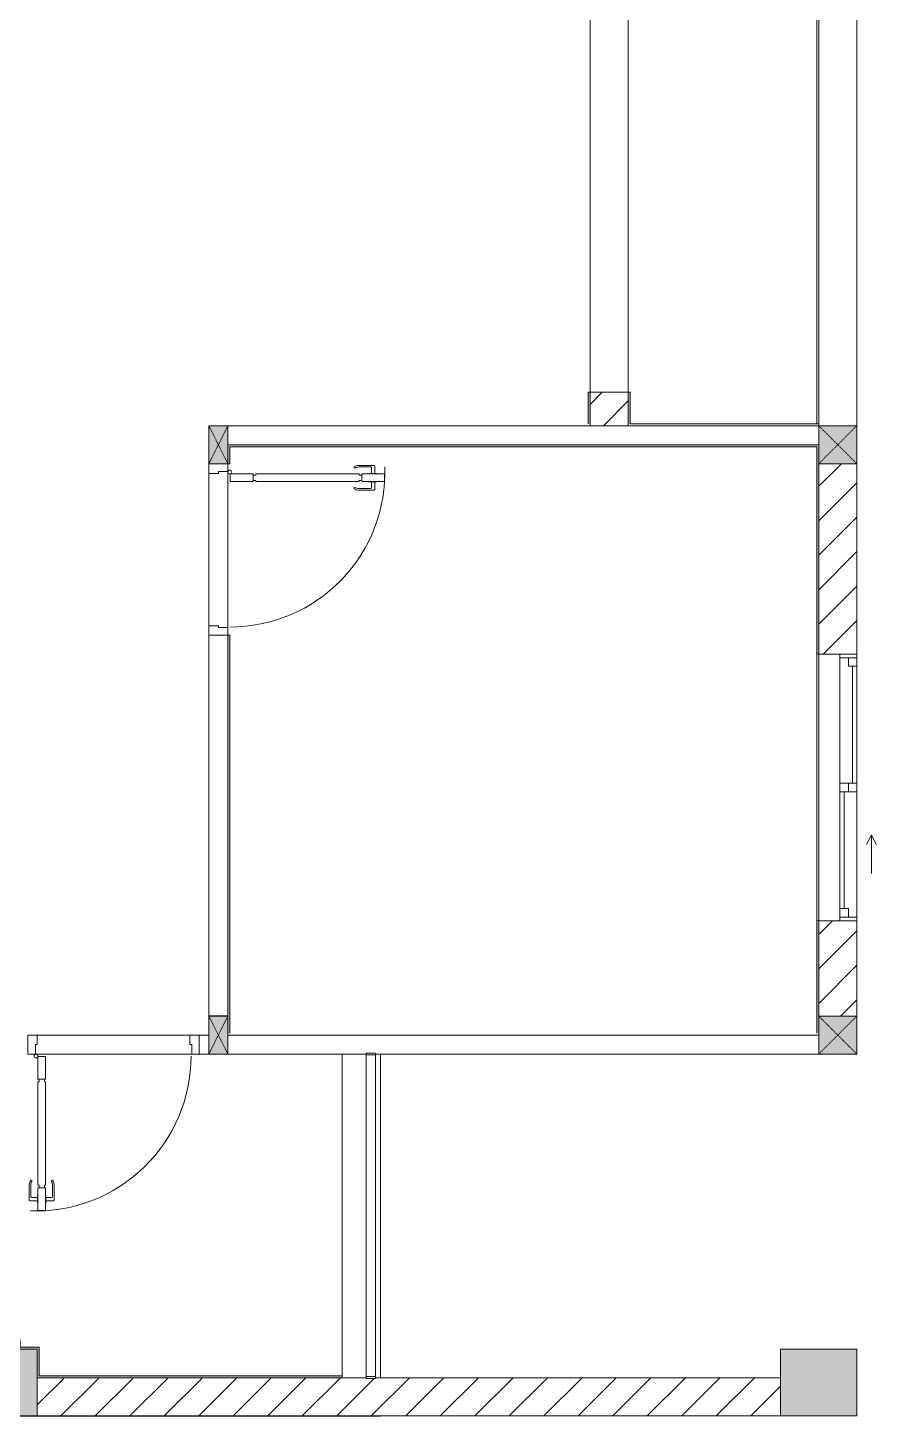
# Model space of a CAD drawing. Header units: millimetres. Extents: x 41758 to 237109, y 3795 to 78637.
# Drawn here: x 232658 to 237109, y 17235 to 24527 of the extents above; entities that cross this region are included whole.
import ezdxf

# ---------------------------------------------------------------- set-up
doc = ezdxf.new("R2010")
doc.units = ezdxf.units.MM
doc.linetypes.add('IMPORT-Dash _2_', pattern=[6, 3, -3])
for name, color, linetype, lineweight in [('A-DETL-GENF-7', 130, 'Continuous', 9), ('A-DOOR-2', 130, 'Continuous', 9), ('A-FLOR-1', 130, 'Continuous', 9), ('A-FLOR-HRAL-5', 130, 'Continuous', 9), ('A-GLAZ-3', 130, 'Continuous', 9), ('A-WALL-1', 130, 'Continuous', 9), ('A-WALL-PATT-3', 130, 'Continuous', 9), ('A_1404_dwg-1', 130, 'Continuous', 9), ('I-WALL', 130, 'Continuous', 9), ('I-WALL-1', 130, 'Continuous', 9), ('S-COLS-1', 130, 'Continuous', 9), ('S-COLS-2', 130, 'Continuous', 9), ('S-COLS-4', 130, 'Continuous', 9), ('S-COLS-7', 130, 'IMPORT-Dash _2_', 9), ('S-COLS-HDLN-1', 130, 'IMPORT-Dash _2_', 9)]:
    doc.layers.add(name, color=color, linetype=linetype, lineweight=lineweight)
pattern_1 = [(45, (0, 0), (-90.50967, 90.50967), [])]

# ---------------------------------------------------------------- blocks, each defined once
blk = doc.blocks.new('A_1404_dwg_NCV_TKTC_KET CAU_rvt-1-TKTC_MB HOÀN THIỆN SÀN TẦNG 3-4-4819833-KeyPlan-CH6')
at = {"layer": 'S-COLS-1'}
for points in [[(122852.6, 17236.9), (122952.6, 17236.9), (122952.1, 17586.9), (122852.6, 17586.9), (122852.6, 17511.9), (122752.6, 17511.9), (122752.6, 17586.9), (122252.6, 17586.9), (122252.6, 17236.9), (122752.6, 17236.9)], [(126852.6, 17236.9), (127252.6, 17236.9), (127252.6, 17586.9), (126852.6, 17586.9), (126852.6, 17433.6)]]:
    blk.add_hatch(color=256, dxfattribs=at).paths.add_polyline_path(points)
at = {"layer": 'A-FLOR-1'}
blk.add_line((122752.4, 17235.3), (124752.5, 17235.3), dxfattribs=at)
at = {"layer": 'S-COLS-2'}
blk.add_line((122952.6, 17586.9), (122852.6, 17586.9), dxfattribs=at)
at = {"layer": 'S-COLS-2', "flags": 128}
blk.add_lwpolyline([(127252.6, 17236.9), (127252.6, 17586.9), (126852.6, 17586.9), (126852.6, 17236.9)], close=True, dxfattribs=at)
blk.add_lwpolyline([(122252.6, 17436.9), (122252.6, 17236.9), (122952.6, 17236.9), (122952.6, 17436.9)], dxfattribs=at)
blk = doc.blocks.new('A_1404_dwg_DOOR_CW_01 CANH MO-PANEL KINH - DIW_01-900x2200-CỬA GỖ VÂN LAMINATE-553393-TKTC_MB HOÀN THIỆN SÀN TẦNG 3-4-4819840-KeyPlan-CH6')
at = {"layer": 'A-DETL-GENF-7'}
for p, q in [((105158.5, 29623.9), (105158.5, 29703.4)), ((105201.5, 29707.4), (105162.5, 29707.4)), ((105166.5, 29686.4), (105166.5, 29623.9)), ((105201.5, 29690.4), (105170.5, 29690.4)), ((105245.5, 29707.4), (105284.5, 29707.4)), ((105245.5, 29690.4), (105276.5, 29690.4)), ((105280.5, 29686.4), (105280.5, 29623.9)), ((105288.5, 29623.9), (105288.5, 29703.4)), ((105166.7, 29598.1), (105173.2, 29602.7)), ((105280.4, 29598.1), (105273.8, 29602.7))]:
    blk.add_line(p, q, dxfattribs=at)
at = {"layer": 'A-DETL-GENF-7', "flags": 128}
for points in [[(105203.5, 29758.9), (105243.5, 29758.9), (105243.5, 29638.9), (105203.5, 29638.9)], [(105201.5, 29679.2), (105203.5, 29679.2), (105203.5, 29718.7), (105201.5, 29718.7)], [(105245.5, 29679.2), (105243.5, 29679.2), (105243.5, 29718.7), (105245.5, 29718.7)], [(105237.5, 29082.9), (105243.5, 29082.9), (105243.5, 29624.9), (105237.5, 29624.9), (105237.5, 29638.9), (105209.5, 29638.9), (105209.5, 29624.9), (105203.5, 29624.9), (105203.5, 29082.9), (105209.5, 29082.9), (105209.5, 29068.9), (105237.5, 29068.9)], [(105243.5, 29068.9), (105203.5, 29068.9), (105203.5, 28948.9), (105243.5, 28948.9)]]:
    blk.add_lwpolyline(points, close=True, dxfattribs=at)
at = {"layer": 'A-DETL-GENF-7'}
blk.add_circle((105193.5, 28946.9), 10, dxfattribs=at)
for centre, radius, start, end in [((105193.5, 28946.9), 814, 360, 92), ((105162.5, 29703.4), 4, 90, 180), ((105170.5, 29686.4), 4, 90, 180), ((105276.5, 29686.4), 4, 0, 90), ((105284.5, 29703.4), 4, 0, 90), ((105203.5, 29623.9), 45, 180, 215), ((105203.5, 29623.9), 37, 180, 215), ((105243.5, 29623.9), 37, 325, 0), ((105243.5, 29623.9), 45, 325, 0)]:
    blk.add_arc(centre, radius, start, end, dxfattribs=at)
at = {"layer": 'A-DOOR-2'}
blk.add_line((105193.5, 28936.9), (105218.5, 28936.9), dxfattribs=at)
at = {"layer": 'A-DOOR-2', "flags": 128}
for points in [[(105150.5, 28836.9), (105200.5, 28836.9), (105200.5, 28886.9), (105190.5, 28886.9), (105190.5, 28936.9), (105150.5, 28936.9)], [(106000.5, 28836.9), (106050.5, 28836.9), (106050.5, 28936.9), (106010.5, 28936.9), (106010.5, 28886.9), (106000.5, 28886.9)]]:
    blk.add_lwpolyline(points, close=True, dxfattribs=at)
blk = doc.blocks.new('A_1404_dwg_Railing - 50 x 10mm-901205-TKTC_MB HOÀN THIỆN SÀN TẦNG 3-4-4819861-KeyPlan-CH6')
at = {"layer": 'A-FLOR-HRAL-5', "flags": 128}
blk.add_lwpolyline([(107527.5, 61566.9), (107477.5, 61566.9), (107477.5, 61556.9), (107527.5, 61556.9)], close=True, dxfattribs=at)
blk = doc.blocks.new('A_1404_dwg_Railing - Railing-884738-TKTC_MB HOÀN THIỆN SÀN TẦNG 3-4-4819910-KeyPlan-CH6')
at = {"layer": 'A-FLOR-HRAL-5'}
for p, q in [((124677.6, 19132.4), (124677.6, 17443.6)), ((124727.6, 17443.6), (124727.6, 19132.4))]:
    blk.add_line(p, q, dxfattribs=at)
at = {"rotation": 180}
for p in [(232205.1, 80699.3), (232205.1, 79000.5)]:
    blk.add_blockref('A_1404_dwg_Railing - 50 x 10mm-901205-TKTC_MB HOÀN THIỆN SÀN TẦNG 3-4-4819861-KeyPlan-CH6', p, dxfattribs=at)
blk = doc.blocks.new('A_1404_dwg_G1_SOF - BO TRU - 100x200-745959-TKTC_MB HOÀN THIỆN SÀN TẦNG 3-4-4819847-KeyPlan-CH6')
at = {"layer": 'S-COLS-1'}
blk.add_hatch(color=256, dxfattribs=at).paths.add_polyline_path([(110752.6, 56636.9), (110752.6, 56836.9), (110652.6, 56836.9), (110652.6, 56636.9)])
at = {"layer": 'S-COLS-1', "flags": 128}
blk.add_lwpolyline([(110752.6, 56836.9), (110652.6, 56836.9), (110652.6, 56636.9), (110752.6, 56636.9)], close=True, dxfattribs=at)
at = {"layer": 'S-COLS-HDLN-1'}
for p, q in [((110752.6, 56836.9), (110652.6, 56636.9)), ((110652.6, 56836.9), (110752.6, 56636.9))]:
    blk.add_line(p, q, dxfattribs=at)
blk = doc.blocks.new('A_1404_dwg_DOOR_CW_01 CANH MO-PANEL KINH - DIG_01-900x2200-CỬA NHÔM KÍNH-901215-TKTC_MB HOÀN THIỆN SÀN TẦNG 3-4-4819898-KeyPlan-CH6')
at = {"layer": 'A-DETL-GENF-7'}
for p, q in [((37907.6, 68907.4), (37868.6, 68907.4)), ((37951.6, 68907.4), (37990.6, 68907.4)), ((37864.6, 68823.9), (37864.6, 68903.4)), ((37872.6, 68886.4), (37872.6, 68823.9)), ((37907.6, 68890.4), (37876.6, 68890.4)), ((37951.6, 68890.4), (37982.6, 68890.4)), ((37986.6, 68886.4), (37986.6, 68823.9)), ((37994.6, 68823.9), (37994.6, 68903.4)), ((37872.7, 68798.1), (37879.3, 68802.7)), ((37986.4, 68798.1), (37979.9, 68802.7))]:
    blk.add_line(p, q, dxfattribs=at)
at = {"layer": 'A-DETL-GENF-7', "flags": 128}
for points in [[(37907.6, 68879.2), (37909.6, 68879.2), (37909.6, 68918.7), (37907.6, 68918.7)], [(37949.6, 68958.9), (37909.6, 68958.9), (37909.6, 68838.9), (37949.6, 68838.9)], [(37951.6, 68879.2), (37949.6, 68879.2), (37949.6, 68918.7), (37951.6, 68918.7)], [(37915.6, 68282.9), (37909.6, 68282.9), (37909.6, 68824.9), (37915.6, 68824.9), (37915.6, 68838.9), (37943.6, 68838.9), (37943.6, 68824.9), (37949.6, 68824.9), (37949.6, 68282.9), (37943.6, 68282.9), (37943.6, 68268.9), (37915.6, 68268.9)], [(37909.6, 68268.9), (37949.6, 68268.9), (37949.6, 68148.9), (37909.6, 68148.9)]]:
    blk.add_lwpolyline(points, close=True, dxfattribs=at)
at = {"layer": 'A-DETL-GENF-7'}
blk.add_circle((37959.6, 68146.9), 10, dxfattribs=at)
for centre, radius, start, end in [((37959.6, 68146.9), 814, 88, 180), ((37868.6, 68903.4), 4, 90, 180), ((37990.6, 68903.4), 4, 0, 90), ((37876.6, 68886.4), 4, 90, 180), ((37982.6, 68886.4), 4, 0, 90), ((37909.6, 68823.9), 45, 180, 215), ((37909.6, 68823.9), 37, 180, 215), ((37949.6, 68823.9), 37, 325, 0), ((37949.6, 68823.9), 45, 325, 0)]:
    blk.add_arc(centre, radius, start, end, dxfattribs=at)
at = {"layer": 'A-DOOR-2'}
blk.add_line((37959.6, 68136.9), (37934.6, 68136.9), dxfattribs=at)
at = {"layer": 'A-DOOR-2', "flags": 128}
for points in [[(37102.6, 68036.9), (37102.6, 68136.9), (37142.6, 68136.9), (37142.6, 68086.9), (37152.6, 68086.9), (37152.6, 68036.9)], [(37952.6, 68036.9), (37952.6, 68086.9), (37962.6, 68086.9), (37962.6, 68136.9), (38002.6, 68136.9), (38002.6, 68036.9)]]:
    blk.add_lwpolyline(points, close=True, dxfattribs=at)
blk = doc.blocks.new('A_1404_dwg_NCV_TKTC_TANG 3 - 4_rvt-1-TKTC_MB HOÀN THIỆN SÀN TẦNG 3-4-4819943-KeyPlan-CH6')
at = {"layer": 'A-WALL-PATT-3'}
h = blk.add_hatch(color=256, dxfattribs=at)
h.paths.add_polyline_path([(125842.6, 22446.9), (125852.6, 22446.9), (125852.6, 22613.5), (125842.6, 22612.4)])
h.paths.add_polyline_path([(125852.6, 25113.5), (125852.6, 25426.9), (125842.6, 25426.9), (125842.6, 25113.5)])
h = blk.add_hatch(color=256, dxfattribs=at)
h.paths.add_polyline_path([(126062.6, 22446.9), (126062.6, 22613.5), (126052.6, 22612.4), (126052.6, 22446.9)])
h.paths.add_polyline_path([(126062.6, 25113.5), (126062.6, 25436.9), (126052.6, 25436.9), (126052.6, 25113.5)])
for points in [[(125852.6, 22326.9), (127042.6, 22326.9), (127042.6, 22336.9), (123952.6, 22336.9), (123952.6, 22326.9), (123962.6, 22326.9)], [(122952.1, 17587.4), (122962.6, 17587.4), (122962.6, 17597.4), (122862.6, 17597.4), (122862.6, 17587.4)], [(122952.6, 17446.9), (122962.6, 17446.9), (122962.6, 17587.4), (122952.6, 17586.9), (122952.6, 17511.9)], [(122952.6, 17436.9), (124552.6, 17436.9), (124552.6, 17446.9), (122952.6, 17446.9)]]:
    blk.add_hatch(color=256, dxfattribs=at).paths.add_polyline_path(points)
h = blk.add_hatch(color=256, dxfattribs=at)
h.paths.add_polyline_path([(123952.6, 19246.9), (123962.6, 19246.9), (123962.6, 21336.5), (123952.6, 21336.5), (123952.6, 19336.9)])
h.paths.add_polyline_path([(123952.6, 22236.5), (123962.6, 22237.4), (123962.6, 22326.9), (123952.6, 22326.9), (123952.6, 22236.9)])
h = blk.add_hatch(color=256, dxfattribs=at)
h.paths.add_polyline_path([(127052.6, 19246.9), (127052.6, 19838.6), (127042.6, 19837.4), (127042.6, 19246.9)])
h.paths.add_polyline_path([(127052.6, 21238.6), (127052.6, 22336.9), (127042.6, 22336.9), (127042.6, 21238.6)])
at = {"layer": 'A-FLOR-1'}
for p, q in [((125852.6, 22613.5), (125852.6, 25113.5)), ((125852.6, 22436.9), (125852.6, 22446.9)), ((126062.6, 22446.9), (127042.6, 22446.9)), ((123852.6, 21386.5), (123852.6, 22186.5)), ((123952.6, 22196.5), (123952.6, 21376.5)), ((122952.6, 19236.9), (123752.6, 19236.9)), ((127052.6, 19236.9), (127052.6, 19246.9))]:
    blk.add_line(p, q, dxfattribs=at)
at = {"layer": 'A-FLOR-1', "flags": 128}
blk.add_lwpolyline([(126052.6, 22613.5), (126052.6, 25113.5), (125852.6, 25113.5), (125852.6, 22613.5)], close=True, dxfattribs=at)
at = {"layer": 'A-WALL-1'}
for p, q in [((127052.6, 22436.9), (123952.6, 22436.9)), ((127052.6, 22336.9), (127052.6, 22436.9)), ((123952.6, 22336.9), (127052.6, 22336.9)), ((123852.6, 22236.5), (123952.6, 22236.5)), ((123852.6, 21386.5), (123852.6, 22186.5)), ((123952.6, 22196.5), (123952.6, 21376.5)), ((123952.6, 21336.5), (123852.6, 21336.5)), ((123852.6, 21336.5), (123852.6, 19337.4)), ((123952.6, 19337.4), (123952.6, 21336.5)), ((123852.6, 19337.4), (123952.6, 19337.4)), ((122952.6, 19236.9), (123752.6, 19236.9)), ((123802.6, 19236.9), (123802.6, 19136.9)), ((123842.6, 19236.9), (123802.6, 19236.9)), ((123852.6, 19236.9), (123842.6, 19236.9)), ((127052.6, 19236.9), (123952.6, 19236.9)), ((127052.6, 19136.9), (127052.6, 19236.9)), ((123762.6, 19136.9), (122942.6, 19136.9)), ((123802.6, 19136.9), (123852.6, 19136.9)), ((123952.6, 19136.9), (124677.6, 19136.9)), ((124552.6, 17446.9), (124552.6, 19136.9)), ((124727.6, 19136.9), (127052.6, 19136.9)), ((124677.6, 17436.9), (124552.6, 17436.9))]:
    blk.add_line(p, q, dxfattribs=at)
at = {"layer": 'A-WALL-1', "flags": 128}
blk.add_lwpolyline([(124752.6, 19136.9), (124752.6, 17436.9), (124727.6, 17436.9)], dxfattribs=at)
at = {"layer": 'I-WALL'}
for p, q in [((123952.6, 21336.5), (123952.6, 19337.4)), ((127042.6, 19838.6), (127042.6, 21238.6)), ((127052.6, 21238.6), (127052.6, 19838.6))]:
    blk.add_line(p, q, dxfattribs=at)
at = {"layer": 'I-WALL', "flags": 128}
blk.add_lwpolyline([(127052.6, 25351.9), (127052.6, 22446.9), (127042.6, 22446.9), (127042.6, 25351.9)], dxfattribs=at)
at = {"layer": 'I-WALL-1'}
for p, q in [((127052.6, 22237.4), (127052.6, 22336.9)), ((127052.6, 19246.9), (127052.6, 19336.9))]:
    blk.add_line(p, q, dxfattribs=at)
at = {"layer": 'I-WALL-1', "flags": 128}
for points in [[(125852.6, 22446.9), (125852.6, 22613.5), (125842.6, 22613.5), (125842.6, 22446.9)], [(126062.6, 22446.9), (126062.6, 22613.5), (126052.6, 22613.5), (126052.6, 22446.9)], [(127052.6, 22336.9), (127042.6, 22336.9), (123952.6, 22336.9)], [(123952.6, 22236.5), (123962.6, 22236.5), (123962.6, 22326.9), (127042.6, 22326.9), (127042.6, 21238.6), (127052.6, 21238.6), (127052.6, 22237.4)], [(123962.6, 19246.9), (123962.6, 21336.5), (123952.6, 21336.5)], [(127052.6, 19336.9), (127052.6, 19838.6), (127042.6, 19838.6), (127042.6, 19246.9)], [(122852.6, 17587.4), (122862.6, 17587.4), (122952.6, 17587.4), (122952.6, 17446.9), (122952.6, 17436.9), (124552.6, 17436.9), (124552.6, 17446.9), (122962.6, 17446.9), (122962.6, 17587.4), (122962.6, 17597.4), (122862.6, 17597.4), (122862.6, 17636.9), (122852.6, 17636.9)]]:
    blk.add_lwpolyline(points, dxfattribs=at)
for name, p, rotation in [('A_1404_dwg_G1_SOF - BO TRU - 100x200-745959-TKTC_MB HOÀN THIỆN SÀN TẦNG 3-4-4819847-KeyPlan-CH6', (234605.1, 79073.9), 180), ('A_1404_dwg_DOOR_CW_01 CANH MO-PANEL KINH - DIW_01-900x2200-CỬA GỖ VÂN LAMINATE-553393-TKTC_MB HOÀN THIỆN SÀN TẦNG 3-4-4819840-KeyPlan-CH6', (95015.6, 127387.1), 270), ('A_1404_dwg_G1_SOF - BO TRU - 100x200-745959-TKTC_MB HOÀN THIỆN SÀN TẦNG 3-4-4819847-KeyPlan-CH6', (234605.1, 75973.9), 180), ('A_1404_dwg_DOOR_CW_01 CANH MO-PANEL KINH - DIG_01-900x2200-CỬA NHÔM KÍNH-901215-TKTC_MB HOÀN THIỆN SÀN TẦNG 3-4-4819898-KeyPlan-CH6', (160905.1, 87273.9), 180)]:
    blk.add_blockref(name, p, dxfattribs=dict(rotation=rotation))
blk.add_blockref('A_1404_dwg_Railing - Railing-884738-TKTC_MB HOÀN THIỆN SÀN TẦNG 3-4-4819910-KeyPlan-CH6', (0, 0))
blk = doc.blocks.new('A_1404_dwg_1_FAMILY RVT - W01-WxH 1400x1400xmm-389822-TKTC_MB HOÀN THIỆN SÀN TẦNG 3-4-4819949-KeyPlan-CH6')
at = {"layer": 'A-GLAZ-3'}
for p, q in [((50000.9, 78313.1), (50204.1, 78313.1)), ((49052.5, 78236.9), (49052.5, 78036.9)), ((49071.5, 78236.9), (49071.5, 78148)), ((49116, 78214.7), (49730.3, 78214.7)), ((49730.3, 78236.9), (49774.7, 78236.9)), ((49774.7, 78192.5), (49730.3, 78192.5)), ((49774.7, 78170.3), (50389, 78170.3)), ((50433.4, 78236.9), (50433.4, 78148))]:
    blk.add_line(p, q, dxfattribs=at)
at = {"layer": 'A-GLAZ-3', "flags": 128}
for points in [[(50051.7, 78338.5), (50000.9, 78313.1), (50051.7, 78287.7)], [(50452.5, 78036.9), (50452.5, 78236.9), (49052.5, 78236.9), (49116, 78236.9)], [(49730.3, 78148), (49730.3, 78236.9), (49116, 78236.9), (49116, 78192.5), (49071.5, 78192.5)], [(49774.7, 78148), (49774.7, 78236.9), (50433.4, 78236.9), (50452.5, 78236.9)], [(50433.4, 78192.5), (50389, 78192.5), (50389, 78148)], [(49052.5, 78148), (49071.5, 78148), (49730.3, 78148), (49774.7, 78148), (50389, 78148), (50452.5, 78148)]]:
    blk.add_lwpolyline(points, dxfattribs=at)
blk = doc.blocks.new('A_1404_dwg_G1_SOF - BO TRU - 200x200-V122-TKTC_MB HOÀN THIỆN SÀN TẦNG 3-4-4820044-KeyPlan-CH6')
at = {"layer": 'S-COLS-7'}
blk.add_hatch(color=256, dxfattribs=at).paths.add_polyline_path([(127052.6, 67936.9), (127252.6, 67936.9), (127252.6, 68136.9), (127052.6, 68136.9), (127052.6, 68026.9)])
at = {"layer": 'S-COLS-4', "flags": 128}
blk.add_lwpolyline([(127052.6, 68136.9), (127252.6, 68136.9), (127252.6, 67936.9), (127052.6, 67936.9)], dxfattribs=at)
at = {"layer": 'S-COLS-HDLN-1'}
for p, q in [((127052.6, 68136.9), (127252.6, 67936.9)), ((127252.6, 68136.9), (127052.6, 67936.9))]:
    blk.add_line(p, q, dxfattribs=at)
blk = doc.blocks.new('A_1404_dwg-4819832-KeyPlan-CH6')
at = {"layer": 'A-WALL-PATT-3'}
h = blk.add_hatch(dxfattribs=at)
h.set_pattern_fill('FP_41', color=256, style=0, pattern_type=2)
h.set_pattern_definition(pattern_1)
h.paths.add_polyline_path([(126052.6, 22436.9), (126052.6, 22612.4), (125852.6, 22612.4), (125852.6, 22436.9)])
h.paths.add_polyline_path([(126052.6, 25113.5), (126052.6, 25436.9), (125852.6, 25436.9), (125852.6, 25113.5)])
h = blk.add_hatch(dxfattribs=at)
h.set_pattern_fill('FP_41', color=256, style=0, pattern_type=2)
h.set_pattern_definition(pattern_1)
h.paths.add_polyline_path([(127252.6, 19336.9), (127252.6, 19837.4), (127052.6, 19837.4), (127052.6, 19336.9)])
h.paths.add_polyline_path([(127252.6, 21237.4), (127252.6, 22237.4), (127052.6, 22237.4), (127052.6, 21237.4)])
h = blk.add_hatch(dxfattribs=at)
h.set_pattern_fill('FP_41', color=256, style=0, pattern_type=2)
h.set_pattern_definition(pattern_1)
h.paths.add_polyline_path([(124727.6, 17236.9), (126852.6, 17236.9), (126852.6, 17436.9), (122952.6, 17433.6), (122952.6, 17236.9), (124677.6, 17236.9)])
at = {"layer": 'A-WALL-1'}
for p, q in [((127252.6, 25361.9), (127252.6, 22437.4)), ((126052.6, 22612.4), (125852.6, 22612.4)), ((126052.6, 22436.9), (126052.6, 22446.9)), ((127052.6, 22437.4), (127052.6, 22446.9)), ((127252.6, 21237.4), (127252.6, 22237.4)), ((127252.6, 19336.9), (127252.6, 19837.4)), ((126852.6, 17436.9), (124752.6, 17436.9)), ((126852.6, 17236.9), (126852.6, 17436.9))]:
    blk.add_line(p, q, dxfattribs=at)
at = {"layer": 'A-WALL-1', "flags": 128}
blk.add_lwpolyline([(122952.6, 17436.9), (122952.6, 17236.9), (126852.6, 17236.9)], dxfattribs=at)
for name, p in [('A_1404_dwg_NCV_TKTC_KET CAU_rvt-1-TKTC_MB HOÀN THIỆN SÀN TẦNG 3-4-4819833-KeyPlan-CH6', (0, 0)), ('A_1404_dwg_NCV_TKTC_TANG 3 - 4_rvt-1-TKTC_MB HOÀN THIỆN SÀN TẦNG 3-4-4819943-KeyPlan-CH6', (0, 0)), ('A_1404_dwg_G1_SOF - BO TRU - 200x200-V122-TKTC_MB HOÀN THIỆN SÀN TẦNG 3-4-4820044-KeyPlan-CH6', (0, -45699.6)), ('A_1404_dwg_G1_SOF - BO TRU - 200x200-V122-TKTC_MB HOÀN THIỆN SÀN TẦNG 3-4-4820044-KeyPlan-CH6', (0, -48800))]:
    blk.add_blockref(name, p)
at = {"rotation": 270}
blk.add_blockref('A_1404_dwg_1_FAMILY RVT - W01-WxH 1400x1400xmm-389822-TKTC_MB HOÀN THIỆN SÀN TẦNG 3-4-4819949-KeyPlan-CH6', (49015.6, 70289.9), dxfattribs=at)

msp = doc.modelspace()

# ---------------------------------------------------------------- block references
at = {"layer": 'A_1404_dwg-1'}
msp.add_blockref('A_1404_dwg-4819832-KeyPlan-CH6', (109755.1, 0), dxfattribs=at)

doc.saveas('drawing.dxf')
